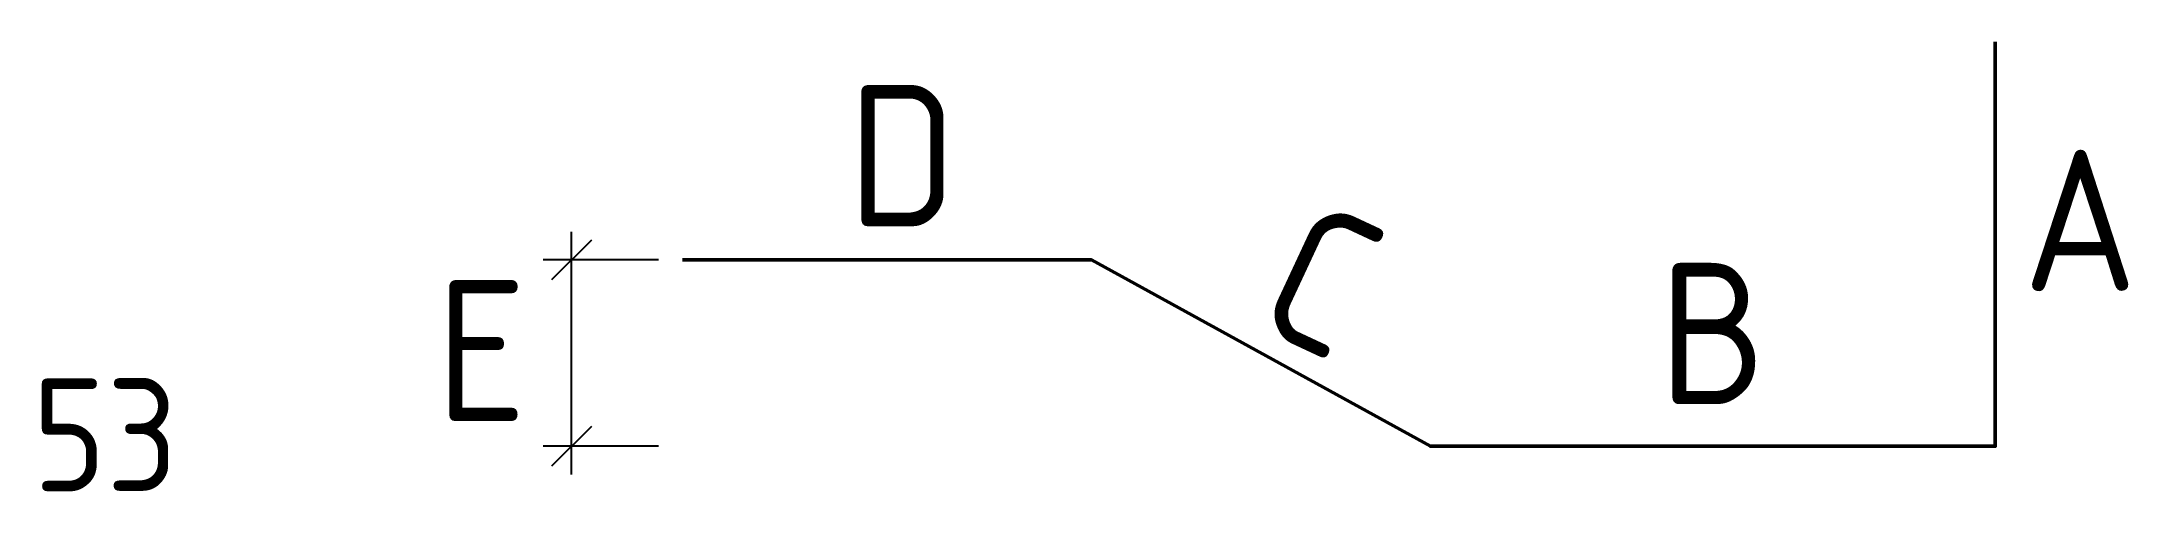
# Model space of a CAD drawing. Extents: x 234219 to 234589, y -48590 to -48511.
import ezdxf
from ezdxf.enums import TextEntityAlignment as Align

# ---------------------------------------------------------------- set-up
doc = ezdxf.new("R2010")
doc.units = 0
doc.layers.add('posedit.mtr.bar', color=7, linetype='Continuous', lineweight=50)
doc.layers.add('posedit.mtr.hidden', color=144, linetype='Continuous', plot=False)
doc.layers.add('posedit.mtr.lenght', color=183, linetype='Continuous')
doc.layers.add('posedit.mtr.text', color=3, linetype='Continuous')
doc.styles.add('posedit.ISOCPEUR', font='isocpeur.ttf', dxfattribs={"width": 0.9})

msp = doc.modelspace()

# ---------------------------------------------------------------- linework, layer by layer
at = {"layer": 'posedit.mtr.bar'}
msp.add_lwpolyline([(234332.61, -48549.34), (234404.97, -48549.34), (234464.97, -48582.34), (234564.97, -48582.34), (234564.97, -48510.7)], dxfattribs=at)
at = {"layer": 'posedit.mtr.lenght'}
for p, q in [((234312.92, -48587.34), (234312.92, -48544.34)), ((234316.45, -48545.81), (234309.38, -48552.88)), ((234328.32, -48549.34), (234307.92, -48549.34)), ((234316.45, -48578.81), (234309.38, -48585.88)), ((234328.32, -48582.34), (234307.92, -48582.34))]:
    msp.add_line(p, q, dxfattribs=at)

# ---------------------------------------------------------------- texts
at = {"layer": 'posedit.mtr.hidden', "color": 144, "style": 'posedit.ISOCPEUR', "width": 0.9}
msp.add_text('53', height=20, dxfattribs=at).set_placement((234217.48, -48590.3))
at = {"layer": 'posedit.mtr.text', "style": 'posedit.ISOCPEUR', "width": 0.9}
for tag, p in [('D', (234371.5, -48550.87)), ('B', (234514.97, -48582.34))]:
    msp.add_attdef(tag, text='', height=25, dxfattribs=at).set_placement(p, align=Align.BOTTOM_CENTER)
msp.add_attdef('A', text='', height=25, dxfattribs=at).set_placement((234569.87, -48542.32), align=Align.MIDDLE_LEFT)
msp.add_attdef('C', text='', height=25, rotation=334.9831, dxfattribs=at).set_placement((234437.39, -48571.05), align=Align.BOTTOM_CENTER)
msp.add_attdef('E', text='', height=25, dxfattribs=at).set_placement((234305.02, -48565.45), align=Align.MIDDLE_RIGHT)

doc.saveas('drawing.dxf')
